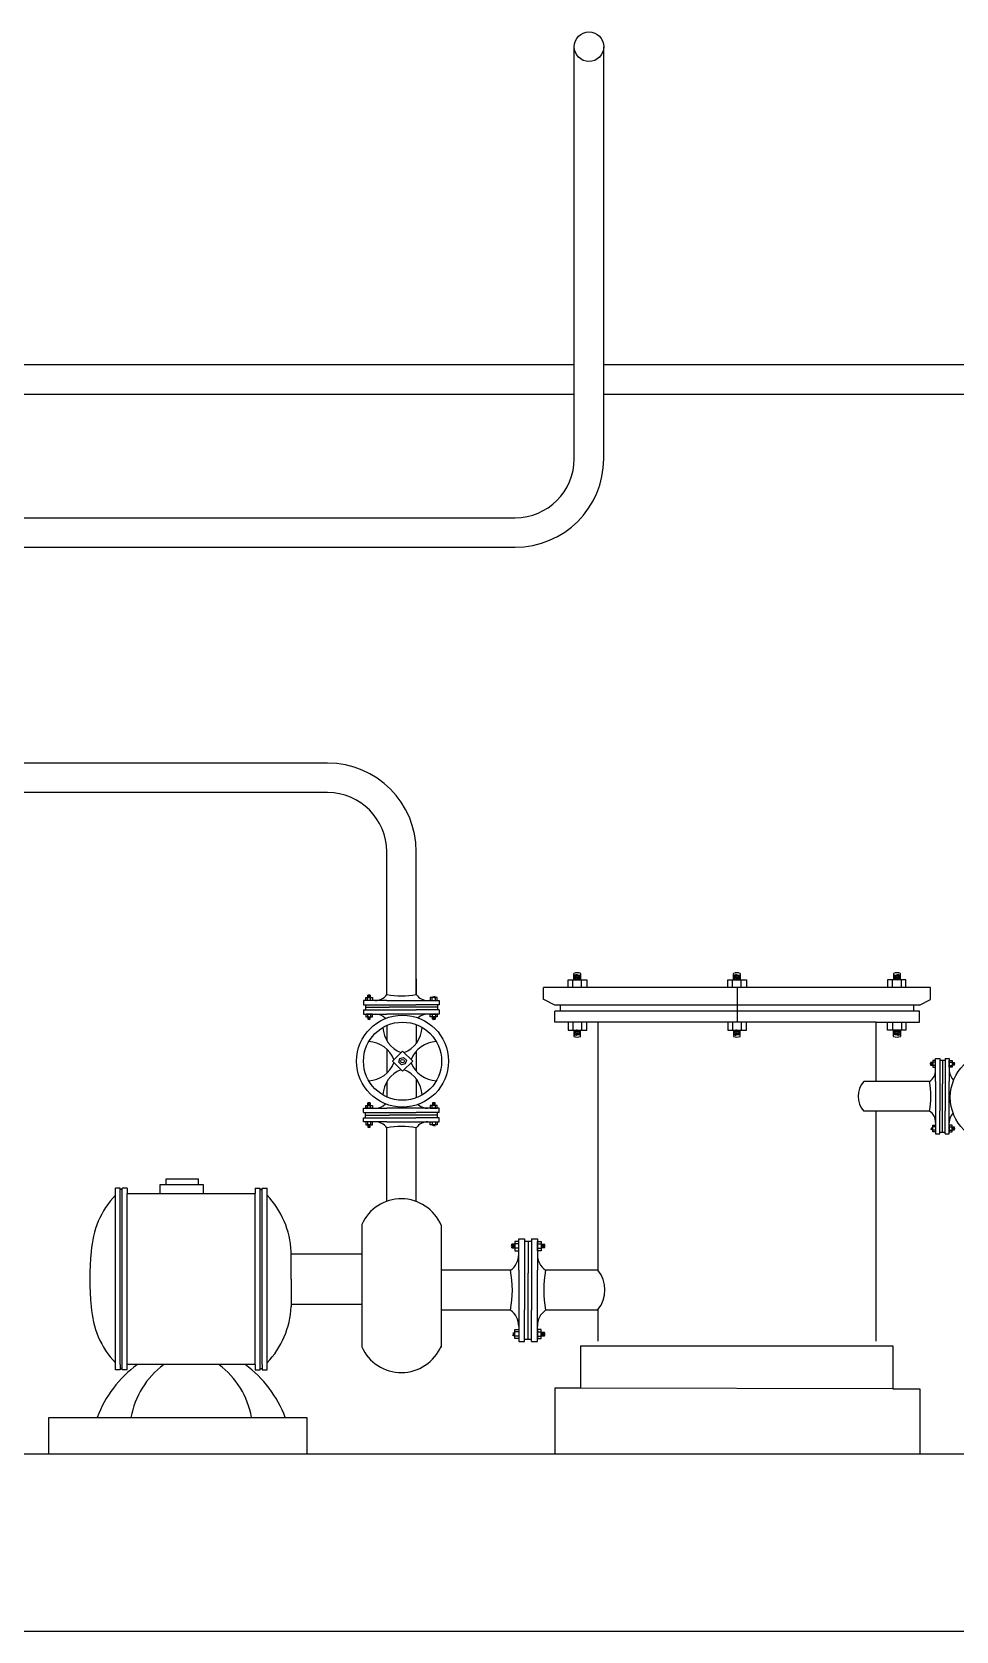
# Model space of a CAD drawing. Extents: x -30 to 1202, y 231 to 898.
# Drawn here: x 1167.406 to 1168.969, y 633.077 to 635.785 of the extents above; entities that cross this region are included whole.
import ezdxf

# ---------------------------------------------------------------- set-up
doc = ezdxf.new("R2010")
doc.units = 0
doc.header["$LTSCALE"] = 0.04
for name, color, linetype in [('0.1', 1, 'CONTINUOUS'), ('0.2', 2, 'CONTINUOUS'), ('0.3', 3, 'CONTINUOUS'), ('0.5', 5, 'CONTINUOUS')]:
    doc.layers.add(name, color=color, linetype=linetype)

msp = doc.modelspace()

# ---------------------------------------------------------------- linework, layer by layer
at = {"layer": '0.1'}
for p, q in [((1167.9703, 634.1452), (1167.9703, 634.15)), ((1167.9703, 634.15), (1167.9818, 634.15)), ((1167.9818, 634.1452), (1167.9703, 634.1452)), ((1167.9732, 634.1452), (1167.9732, 634.15)), ((1167.9737, 634.15), (1167.9737, 634.1539)), ((1167.978, 634.1539), (1167.978, 634.15)), ((1167.9786, 634.1452), (1167.9786, 634.15)), ((1167.9818, 634.15), (1167.9818, 634.1452)), ((1168.091, 634.15), (1168.0796, 634.15)), ((1168.0796, 634.15), (1168.0796, 634.1452)), ((1168.0796, 634.1452), (1168.091, 634.1452)), ((1168.0827, 634.1452), (1168.0827, 634.15)), ((1168.0882, 634.1452), (1168.0882, 634.15)), ((1168.091, 634.1452), (1168.091, 634.15)), ((1167.9703, 634.122), (1167.9703, 634.1172)), ((1167.9818, 634.122), (1167.9703, 634.122)), ((1167.9703, 634.1172), (1167.9818, 634.1172)), ((1167.9732, 634.122), (1167.9732, 634.1172)), ((1167.9737, 634.1172), (1167.9737, 634.1132)), ((1167.978, 634.1132), (1167.978, 634.1172)), ((1167.9786, 634.122), (1167.9786, 634.1172)), ((1167.9818, 634.1172), (1167.9818, 634.122)), ((1168.0796, 634.1172), (1168.0796, 634.122)), ((1168.0796, 634.122), (1168.091, 634.122)), ((1168.091, 634.1172), (1168.0796, 634.1172)), ((1168.0827, 634.122), (1168.0827, 634.1172)), ((1168.0834, 634.1132), (1168.0834, 634.1172)), ((1168.0876, 634.1172), (1168.0876, 634.1132)), ((1168.0882, 634.122), (1168.0882, 634.1172)), ((1168.091, 634.122), (1168.091, 634.1172)), ((1168.9297, 634.0399), (1168.9257, 634.0399)), ((1168.9257, 634.0357), (1168.9297, 634.0357)), ((1168.9345, 634.0433), (1168.9297, 634.0433)), ((1168.9297, 634.0433), (1168.9297, 634.0319)), ((1168.9345, 634.0405), (1168.9297, 634.0405)), ((1168.9345, 634.035), (1168.9297, 634.035)), ((1168.9297, 634.0319), (1168.9345, 634.0319)), ((1168.9345, 634.0319), (1168.9345, 634.0433)), ((1168.9577, 634.0433), (1168.9625, 634.0433)), ((1168.9577, 634.0319), (1168.9577, 634.0433)), ((1168.9577, 634.0405), (1168.9625, 634.0405)), ((1168.9577, 634.035), (1168.9625, 634.035)), ((1168.9625, 634.0319), (1168.9577, 634.0319)), ((1168.9625, 634.0433), (1168.9625, 634.0319)), ((1168.9625, 634.0399), (1168.9665, 634.0399)), ((1168.9665, 634.0357), (1168.9625, 634.0357)), ((1167.9703, 633.9627), (1167.9703, 633.9675)), ((1167.9703, 633.9675), (1167.9818, 633.9675)), ((1167.9818, 633.9627), (1167.9703, 633.9627)), ((1167.9732, 633.9627), (1167.9732, 633.9675)), ((1167.9737, 633.9675), (1167.9737, 633.9715)), ((1167.978, 633.9715), (1167.978, 633.9675)), ((1167.9786, 633.9627), (1167.9786, 633.9675)), ((1167.9818, 633.9675), (1167.9818, 633.9627)), ((1168.091, 633.9675), (1168.0796, 633.9675)), ((1168.0796, 633.9675), (1168.0796, 633.9627)), ((1168.0796, 633.9627), (1168.091, 633.9627)), ((1168.0827, 633.9627), (1168.0827, 633.9675)), ((1168.0834, 633.9715), (1168.0834, 633.9675)), ((1168.0876, 633.9675), (1168.0876, 633.9715)), ((1168.0882, 633.9627), (1168.0882, 633.9675)), ((1168.091, 633.9627), (1168.091, 633.9675)), ((1167.9703, 633.9395), (1167.9703, 633.9347)), ((1167.9818, 633.9395), (1167.9703, 633.9395)), ((1167.9703, 633.9347), (1167.9818, 633.9347)), ((1167.9732, 633.9395), (1167.9732, 633.9347)), ((1167.9737, 633.9347), (1167.9737, 633.9307)), ((1167.978, 633.9307), (1167.978, 633.9347)), ((1167.9786, 633.9395), (1167.9786, 633.9347)), ((1167.9818, 633.9347), (1167.9818, 633.9395)), ((1168.0796, 633.9347), (1168.0796, 633.9395)), ((1168.0796, 633.9395), (1168.091, 633.9395)), ((1168.091, 633.9347), (1168.0796, 633.9347)), ((1168.0827, 633.9395), (1168.0827, 633.9347)), ((1168.0882, 633.9395), (1168.0882, 633.9347)), ((1168.091, 633.9395), (1168.091, 633.9347)), ((1168.9297, 633.9226), (1168.9297, 633.9341)), ((1168.9297, 633.9341), (1168.9345, 633.9341)), ((1168.9345, 633.9309), (1168.9297, 633.9309)), ((1168.9345, 633.9255), (1168.9297, 633.9255)), ((1168.9345, 633.9226), (1168.9297, 633.9226)), ((1168.9345, 633.9341), (1168.9345, 633.9226)), ((1168.9625, 633.9341), (1168.9577, 633.9341)), ((1168.9577, 633.9341), (1168.9577, 633.9226)), ((1168.9577, 633.9309), (1168.9625, 633.9309)), ((1168.9577, 633.9255), (1168.9625, 633.9255)), ((1168.9577, 633.9226), (1168.9625, 633.9226)), ((1168.9625, 633.9226), (1168.9625, 633.9341)), ((1168.9665, 633.9303), (1168.9625, 633.9303)), ((1168.9625, 633.9261), (1168.9665, 633.9261)), ((1168.2227, 633.7322), (1168.2173, 633.7322)), ((1168.2292, 633.7368), (1168.2227, 633.7368)), ((1168.2227, 633.7368), (1168.2227, 633.7212)), ((1168.2292, 633.733), (1168.2227, 633.733)), ((1168.2292, 633.7212), (1168.2292, 633.7368)), ((1168.2607, 633.7368), (1168.2673, 633.7368)), ((1168.2607, 633.7212), (1168.2607, 633.7368)), ((1168.2607, 633.733), (1168.2673, 633.733)), ((1168.2673, 633.7368), (1168.2673, 633.7212)), ((1168.2673, 633.7322), (1168.2727, 633.7322)), ((1168.2173, 633.7263), (1168.2227, 633.7263)), ((1168.2292, 633.7255), (1168.2227, 633.7255)), ((1168.2227, 633.7212), (1168.2292, 633.7212)), ((1168.2607, 633.7255), (1168.2673, 633.7255)), ((1168.2673, 633.7212), (1168.2607, 633.7212)), ((1168.2727, 633.7263), (1168.2673, 633.7263)), ((1168.2227, 633.5725), (1168.2227, 633.5881)), ((1168.2227, 633.5881), (1168.2292, 633.5881)), ((1168.2292, 633.5838), (1168.2227, 633.5838)), ((1168.2292, 633.5764), (1168.2227, 633.5764)), ((1168.2292, 633.5725), (1168.2227, 633.5725)), ((1168.2292, 633.5881), (1168.2292, 633.5725)), ((1168.2673, 633.5881), (1168.2607, 633.5881)), ((1168.2607, 633.5881), (1168.2607, 633.5725)), ((1168.2607, 633.5838), (1168.2673, 633.5838)), ((1168.2607, 633.5764), (1168.2673, 633.5764)), ((1168.2607, 633.5725), (1168.2673, 633.5725)), ((1168.2673, 633.5725), (1168.2673, 633.5881)), ((1168.2727, 633.583), (1168.2673, 633.583)), ((1168.2673, 633.5772), (1168.2727, 633.5772))]:
    msp.add_line(p, q, dxfattribs=at)
for centre, radius, start, end in [((1167.9759, 634.1493), 0.00507, 65.0757, 114.9243), ((1167.9791, 634.1645), 0.0124, 244.1183, 264.7896), ((1167.9791, 634.1638), 0.0124, 244.1183, 264.7896), ((1167.9791, 634.1631), 0.0124, 244.1183, 264.7896), ((1167.9791, 634.1624), 0.0124, 244.1183, 264.7896), ((1167.9791, 634.1619), 0.0124, 244.1183, 254.2835), ((1167.9791, 634.1651), 0.0124, 249.0423, 264.7896), ((1168.0822, 634.1638), 0.0124, 275.2104, 295.8817), ((1168.0822, 634.1631), 0.0124, 275.2104, 295.8817), ((1168.0822, 634.1624), 0.0124, 275.2104, 295.8817), ((1168.0822, 634.1619), 0.0124, 285.7165, 295.8817), ((1167.9791, 634.1053), 0.0124, 105.7165, 115.8817), ((1167.9791, 634.1047), 0.0124, 95.2104, 115.8817), ((1167.9791, 634.1041), 0.0124, 95.2104, 115.8817), ((1167.9791, 634.1034), 0.0124, 95.2104, 115.8817), ((1167.9791, 634.1027), 0.0124, 95.2104, 115.8817), ((1167.9759, 634.1178), 0.00507, 245.0757, 294.9243), ((1167.9791, 634.1021), 0.0124, 95.2104, 110.9577), ((1168.0822, 634.1047), 0.0124, 64.1183, 84.7896), ((1168.0822, 634.1041), 0.0124, 64.1183, 84.7896), ((1168.0822, 634.1034), 0.0124, 64.1183, 84.7896), ((1168.0822, 634.1027), 0.0124, 64.1183, 84.7896), ((1168.0822, 634.1021), 0.0124, 69.0423, 84.7896), ((1168.0855, 634.1178), 0.00507, 245.0757, 294.9243), ((1168.0822, 634.1053), 0.0124, 64.1183, 74.2835), ((1168.9303, 634.0378), 0.00507, 155.0757, 204.9243), ((1168.9146, 634.0345), 0.0124, 5.2104, 20.9577), ((1168.9152, 634.0345), 0.0124, 5.2104, 25.8817), ((1168.9159, 634.0345), 0.0124, 5.2104, 25.8817), ((1168.9166, 634.0345), 0.0124, 5.2104, 25.8817), ((1168.9173, 634.0345), 0.0124, 5.2104, 25.8817), ((1168.9178, 634.0345), 0.0124, 15.7165, 25.8817), ((1168.9744, 634.0345), 0.0124, 154.1183, 164.2835), ((1168.9749, 634.0345), 0.0124, 154.1183, 174.7896), ((1168.9756, 634.0345), 0.0124, 154.1183, 174.7896), ((1168.9763, 634.0345), 0.0124, 154.1183, 174.7896), ((1168.977, 634.0345), 0.0124, 154.1183, 174.7896), ((1168.9776, 634.0345), 0.0124, 159.0423, 174.7896), ((1168.9619, 634.0378), 0.00507, 335.0757, 24.9243), ((1167.9759, 633.9669), 0.00507, 65.0757, 114.9243), ((1168.0855, 633.9669), 0.00507, 65.0757, 114.9243), ((1167.9791, 633.982), 0.0124, 244.1183, 264.7896), ((1167.9791, 633.9813), 0.0124, 244.1183, 264.7896), ((1167.9791, 633.9806), 0.0124, 244.1183, 264.7896), ((1167.9791, 633.9799), 0.0124, 244.1183, 264.7896), ((1167.9791, 633.9794), 0.0124, 244.1183, 254.2835), ((1167.9791, 633.9826), 0.0124, 249.0423, 264.7896), ((1168.0822, 633.9826), 0.0124, 275.2104, 290.9577), ((1168.0822, 633.982), 0.0124, 275.2104, 295.8817), ((1168.0822, 633.9813), 0.0124, 275.2104, 295.8817), ((1168.0822, 633.9806), 0.0124, 275.2104, 295.8817), ((1168.0822, 633.9799), 0.0124, 275.2104, 295.8817), ((1168.0822, 633.9794), 0.0124, 285.7165, 295.8817), ((1167.9791, 633.9228), 0.0124, 105.7165, 115.8817), ((1167.9791, 633.9223), 0.0124, 95.2104, 115.8817), ((1167.9791, 633.9216), 0.0124, 95.2104, 115.8817), ((1167.9791, 633.9209), 0.0124, 95.2104, 115.8817), ((1167.9791, 633.9202), 0.0124, 95.2104, 115.8817), ((1167.9759, 633.9353), 0.00507, 245.0757, 294.9243), ((1167.9791, 633.9196), 0.0124, 95.2104, 110.9577), ((1168.0822, 633.9223), 0.0124, 64.1183, 84.7896), ((1168.0822, 633.9216), 0.0124, 64.1183, 84.7896), ((1168.0822, 633.9209), 0.0124, 64.1183, 84.7896), ((1168.0822, 633.9228), 0.0124, 64.1183, 74.2835), ((1168.9159, 633.9314), 0.0124, 334.1183, 354.7896), ((1168.9166, 633.9314), 0.0124, 334.1183, 354.7896), ((1168.9173, 633.9314), 0.0124, 334.1183, 354.7896), ((1168.9178, 633.9314), 0.0124, 334.1183, 344.2835), ((1168.9744, 633.9314), 0.0124, 195.7165, 205.8817), ((1168.9749, 633.9314), 0.0124, 185.2104, 205.8817), ((1168.9756, 633.9314), 0.0124, 185.2104, 205.8817), ((1168.9763, 633.9314), 0.0124, 185.2104, 205.8817), ((1168.977, 633.9314), 0.0124, 185.2104, 205.8817), ((1168.9776, 633.9314), 0.0124, 185.2104, 200.9577), ((1168.9619, 633.9282), 0.00507, 335.0757, 24.9243), ((1168.2235, 633.7293), 0.0069, 155.0757, 204.9243), ((1168.2021, 633.7248), 0.0168, 5.2104, 20.9577), ((1168.203, 633.7248), 0.0168, 5.2104, 25.8817), ((1168.2039, 633.7248), 0.0168, 5.2104, 25.8817), ((1168.2048, 633.7248), 0.0168, 5.2104, 25.8817), ((1168.2057, 633.7248), 0.0168, 5.2104, 25.8817), ((1168.2065, 633.7248), 0.0168, 15.7165, 25.8817), ((1168.2834, 633.7248), 0.0168, 154.1183, 164.2835), ((1168.2842, 633.7248), 0.0168, 154.1183, 174.7896), ((1168.2851, 633.7248), 0.0168, 154.1183, 174.7896), ((1168.2861, 633.7248), 0.0168, 154.1183, 174.7896), ((1168.287, 633.7248), 0.0168, 154.1183, 174.7896), ((1168.2878, 633.7248), 0.0168, 159.0423, 174.7896), ((1168.2664, 633.7293), 0.0069, 335.0757, 24.9243), ((1168.2039, 633.5845), 0.0168, 334.1183, 354.7896), ((1168.2048, 633.5845), 0.0168, 334.1183, 354.7896), ((1168.2057, 633.5845), 0.0168, 334.1183, 354.7896), ((1168.2065, 633.5845), 0.0168, 334.1183, 344.2835), ((1168.2834, 633.5845), 0.0168, 195.7165, 205.8817), ((1168.2842, 633.5845), 0.0168, 185.2104, 205.8817), ((1168.2851, 633.5845), 0.0168, 185.2104, 205.8817), ((1168.2861, 633.5845), 0.0168, 185.2104, 205.8817), ((1168.287, 633.5845), 0.0168, 185.2104, 205.8817), ((1168.2878, 633.5845), 0.0168, 185.2104, 200.9577), ((1168.2664, 633.5801), 0.0069, 335.0757, 24.9243)]:
    msp.add_arc(centre, radius, start, end, dxfattribs=at)
at = {"layer": '0.2'}
for p, q in [((1167.2412, 635.2221), (1168.3231, 635.2221)), ((1168.3731, 635.2221), (1169.5826, 635.2221)), ((1167.2412, 635.1721), (1168.3231, 635.1721)), ((1168.3731, 635.1721), (1169.6326, 635.1721)), ((1168.3224, 634.1801), (1168.3224, 634.191)), ((1168.334, 634.191), (1168.334, 634.1801)), ((1168.5925, 634.1801), (1168.5925, 634.191)), ((1168.6041, 634.191), (1168.6041, 634.1801)), ((1168.8635, 634.191), (1168.8635, 634.1801)), ((1168.8752, 634.1801), (1168.8752, 634.191)), ((1168.0559, 634.1816), (1168.0559, 634.1553)), ((1168.9262, 634.167), (1168.2714, 634.167)), ((1168.2714, 634.147), (1168.2714, 634.167)), ((1168.3131, 634.167), (1168.3131, 634.1801)), ((1168.3131, 634.1801), (1168.3443, 634.1801)), ((1168.3443, 634.167), (1168.3131, 634.167)), ((1168.3208, 634.167), (1168.3208, 634.1801)), ((1168.3357, 634.167), (1168.3357, 634.1801)), ((1168.3443, 634.1801), (1168.3443, 634.167)), ((1168.5832, 634.167), (1168.5832, 634.1801)), ((1168.5832, 634.1801), (1168.6144, 634.1801)), ((1168.6144, 634.167), (1168.5832, 634.167)), ((1168.5909, 634.167), (1168.5909, 634.1801)), ((1168.5988, 634.167), (1168.5988, 634.1082)), ((1168.6058, 634.167), (1168.6058, 634.1801)), ((1168.6144, 634.1801), (1168.6144, 634.167)), ((1168.8844, 634.1801), (1168.8532, 634.1801)), ((1168.8532, 634.1801), (1168.8532, 634.167)), ((1168.8618, 634.167), (1168.8618, 634.1801)), ((1168.8767, 634.167), (1168.8767, 634.1801)), ((1168.8844, 634.167), (1168.8844, 634.1801)), ((1168.9262, 634.1469), (1168.9262, 634.167)), ((1168.0058, 634.1452), (1167.9667, 634.1452)), ((1167.9667, 634.1452), (1167.9667, 634.138)), ((1167.9667, 634.138), (1168.0552, 634.138)), ((1167.9698, 634.138), (1167.9698, 634.1291)), ((1168.0058, 634.1452), (1168.0947, 634.1452)), ((1168.0947, 634.138), (1168.0552, 634.138)), ((1168.0916, 634.138), (1168.0916, 634.1291)), ((1168.0947, 634.1452), (1168.0947, 634.138)), ((1168.2903, 634.1373), (1168.2715, 634.1469)), ((1168.9074, 634.1373), (1168.2903, 634.1373)), ((1168.2999, 634.1268), (1168.2999, 634.1373)), ((1168.8977, 634.1268), (1168.8977, 634.1373)), ((1168.9074, 634.1373), (1168.9262, 634.1469)), ((1167.9667, 634.1291), (1168.0555, 634.1291)), ((1167.9667, 634.1291), (1167.9667, 634.122)), ((1167.9667, 634.122), (1168.0059, 634.122)), ((1167.9698, 634.1336), (1168.0098, 634.1336)), ((1168.0947, 634.122), (1168.0059, 634.122)), ((1168.0916, 634.1336), (1168.0098, 634.1336)), ((1168.0947, 634.1291), (1168.0555, 634.1291)), ((1168.0947, 634.1291), (1168.0947, 634.122)), ((1168.9074, 634.1268), (1168.2902, 634.1268)), ((1168.2902, 634.1082), (1168.2902, 634.1268)), ((1168.8342, 634.1082), (1168.2902, 634.1082)), ((1168.3131, 634.1082), (1168.3131, 634.0951)), ((1168.3208, 634.1082), (1168.3208, 634.0951)), ((1168.3357, 634.1082), (1168.3357, 634.0951)), ((1168.3443, 634.0951), (1168.3443, 634.1082)), ((1168.5832, 634.1082), (1168.5832, 634.0951)), ((1168.5909, 634.1082), (1168.5909, 634.0951)), ((1168.6058, 634.1082), (1168.6058, 634.0951)), ((1168.6144, 634.0951), (1168.6144, 634.1082)), ((1168.8342, 634.1082), (1168.9074, 634.1082)), ((1168.8532, 634.0951), (1168.8532, 634.1082)), ((1168.8618, 634.1082), (1168.8618, 634.0951)), ((1168.8767, 634.1082), (1168.8767, 634.0951)), ((1168.8844, 634.1082), (1168.8844, 634.0951)), ((1168.9074, 634.1082), (1168.9074, 634.1268)), ((1168.0059, 634.1028), (1168.0059, 634.0775)), ((1168.0059, 634.1028), (1168.0059, 634.0775)), ((1168.0559, 634.1042), (1168.0559, 634.0723)), ((1168.0559, 634.1042), (1168.0559, 634.0723)), ((1168.3131, 634.0951), (1168.3443, 634.0951)), ((1168.3224, 634.0951), (1168.3224, 634.0842)), ((1168.334, 634.0842), (1168.334, 634.0951)), ((1168.5832, 634.0951), (1168.6144, 634.0951)), ((1168.5925, 634.0951), (1168.5925, 634.0842)), ((1168.6041, 634.0842), (1168.6041, 634.0951)), ((1168.8844, 634.0951), (1168.8532, 634.0951)), ((1168.8635, 634.0842), (1168.8635, 634.0951)), ((1168.8752, 634.0951), (1168.8752, 634.0842)), ((1168.0059, 634.0628), (1168.0059, 634.0218)), ((1168.0059, 634.0628), (1168.0059, 634.0218)), ((1168.0326, 634.0595), (1168.0154, 634.0423)), ((1168.0498, 634.0423), (1168.0326, 634.0595)), ((1168.0559, 634.0593), (1168.0559, 634.0254)), ((1168.0559, 634.0593), (1168.0559, 634.0254)), ((1168.0559, 634.0544), (1168.0559, 634.0303)), ((1168.0154, 634.0423), (1168.0326, 634.0252)), ((1168.0326, 634.0252), (1168.0498, 634.0423)), ((1168.9345, 634.0079), (1168.9345, 634.047)), ((1168.9345, 634.047), (1168.9416, 634.047)), ((1168.9416, 634.047), (1168.9416, 633.9585)), ((1168.9416, 634.0439), (1168.9505, 634.0439)), ((1168.9461, 634.0439), (1168.9461, 634.0039)), ((1168.9505, 634.047), (1168.9505, 633.9582)), ((1168.9505, 634.047), (1168.9577, 634.047)), ((1168.9577, 634.047), (1168.9577, 634.0078)), ((1168.0059, 634.0072), (1168.0059, 633.9819)), ((1168.0059, 634.0072), (1168.0059, 633.9819)), ((1168.0559, 634.0123), (1168.0559, 633.9805)), ((1168.0559, 634.0123), (1168.0559, 633.9805)), ((1168.9345, 634.0079), (1168.9345, 633.919)), ((1168.9461, 633.9221), (1168.9461, 634.0039)), ((1168.9577, 633.919), (1168.9577, 634.0078)), ((1167.9667, 633.9555), (1167.9667, 633.9627)), ((1167.9667, 633.9627), (1168.0059, 633.9627)), ((1167.9667, 633.9555), (1168.0555, 633.9555)), ((1167.9667, 633.9395), (1167.9667, 633.9466)), ((1167.9667, 633.9466), (1168.0552, 633.9466)), ((1167.9698, 633.9466), (1167.9698, 633.9555)), ((1167.9698, 633.9511), (1168.0098, 633.9511)), ((1168.0947, 633.9627), (1168.0059, 633.9627)), ((1168.0916, 633.9511), (1168.0098, 633.9511)), ((1168.0947, 633.9466), (1168.0552, 633.9466)), ((1168.0947, 633.9555), (1168.0555, 633.9555)), ((1168.0916, 633.9466), (1168.0916, 633.9555)), ((1168.0947, 633.9555), (1168.0947, 633.9627)), ((1168.0947, 633.9395), (1168.0947, 633.9466)), ((1168.9416, 633.919), (1168.9416, 633.9585)), ((1168.9505, 633.919), (1168.9505, 633.9582)), ((1168.0058, 633.9395), (1167.9667, 633.9395)), ((1168.0058, 633.9395), (1168.0947, 633.9395)), ((1168.9345, 633.919), (1168.9416, 633.919)), ((1168.9416, 633.9221), (1168.9505, 633.9221)), ((1168.9505, 633.919), (1168.9577, 633.919)), ((1167.6872, 633.8425), (1167.6323, 633.8425)), ((1167.6323, 633.8425), (1167.6323, 633.8328)), ((1167.6872, 633.8328), (1167.6872, 633.8425)), ((1167.5467, 633.5195), (1167.5467, 633.8272)), ((1167.555, 633.8272), (1167.5467, 633.8272)), ((1167.555, 633.5284), (1167.555, 633.8272)), ((1167.5584, 633.8252), (1167.555, 633.8252)), ((1167.5584, 633.5195), (1167.5584, 633.8272)), ((1167.5667, 633.8272), (1167.5584, 633.8272)), ((1167.5667, 633.8272), (1167.5667, 633.8184)), ((1167.5667, 633.5284), (1167.5667, 633.8184)), ((1167.5667, 633.8184), (1167.7835, 633.8184)), ((1167.5667, 633.5284), (1167.5667, 633.8184)), ((1167.6957, 633.8328), (1167.6217, 633.8328)), ((1167.6217, 633.8328), (1167.6217, 633.8184)), ((1167.6957, 633.8184), (1167.6957, 633.8328)), ((1167.7835, 633.8272), (1167.7918, 633.8272)), ((1167.7835, 633.8272), (1167.7835, 633.8184)), ((1167.7835, 633.5284), (1167.7835, 633.8184)), ((1167.7918, 633.5195), (1167.7918, 633.8272)), ((1167.7918, 633.8252), (1167.7952, 633.8252)), ((1167.7952, 633.5284), (1167.7952, 633.8272)), ((1167.7952, 633.8272), (1167.8035, 633.8272)), ((1167.8035, 633.5195), (1167.8035, 633.8272)), ((1168.2292, 633.6886), (1168.2292, 633.7417)), ((1168.2292, 633.7417), (1168.2389, 633.7417)), ((1168.2389, 633.7417), (1168.2389, 633.6213)), ((1168.2389, 633.7375), (1168.251, 633.7375)), ((1168.245, 633.7375), (1168.245, 633.6831)), ((1168.251, 633.7417), (1168.251, 633.6209)), ((1168.251, 633.7417), (1168.2607, 633.7417)), ((1168.2607, 633.7417), (1168.2607, 633.6885)), ((1167.8443, 633.6734), (1167.8443, 633.72)), ((1168.2292, 633.6886), (1168.2292, 633.5676)), ((1168.245, 633.5718), (1168.245, 633.6831)), ((1168.2607, 633.5676), (1168.2607, 633.6885)), ((1167.8443, 633.6734), (1167.8443, 633.6268)), ((1168.2389, 633.5676), (1168.2389, 633.6213)), ((1168.251, 633.5676), (1168.251, 633.6209)), ((1168.2292, 633.5676), (1168.2389, 633.5676)), ((1168.2389, 633.5718), (1168.251, 633.5718)), ((1168.251, 633.5676), (1168.2607, 633.5676)), ((1167.555, 633.5195), (1167.5467, 633.5195)), ((1167.555, 633.5284), (1167.555, 633.5195)), ((1167.5584, 633.5216), (1167.555, 633.5216)), ((1167.5667, 633.5195), (1167.5584, 633.5195)), ((1167.7835, 633.5284), (1167.5667, 633.5284)), ((1167.5667, 633.5195), (1167.5667, 633.5284)), ((1167.7835, 633.5284), (1167.7835, 633.5284)), ((1167.7835, 633.5284), (1167.7835, 633.5195)), ((1167.7835, 633.5195), (1167.7918, 633.5195)), ((1167.7918, 633.5216), (1167.7952, 633.5216)), ((1167.7952, 633.5284), (1167.7952, 633.5195)), ((1167.7952, 633.5195), (1167.8035, 633.5195)), ((1168.3339, 633.4888), (1168.2902, 633.4888)), ((1167.4342, 633.3773), (1167.4342, 633.4387)), ((1167.4342, 633.4387), (1167.8708, 633.4387)), ((1167.8708, 633.4387), (1167.8708, 633.3773)), ((1167.3453, 633.3773), (1168.3544, 633.3773)), ((1168.3544, 633.3773), (1170.8624, 633.3773)), ((1167.3453, 633.0773), (1168.3544, 633.0773)), ((1168.3544, 633.0773), (1170.8624, 633.0773))]:
    msp.add_line(p, q, dxfattribs=at)
msp.add_lwpolyline([(1168.0373, 634.0376), (1168.0309, 634.0359), (1168.0261, 634.0406), (1168.0279, 634.0471), (1168.0343, 634.0488), (1168.0391, 634.0441)], close=True, dxfattribs=at)
for centre, radius in [((1168.0326, 634.0423), 0.0778), ((1168.0326, 634.0423), 0.0661), ((1169.0373, 633.9811), 0.0778), ((1168.0326, 634.0423), 0.00298)]:
    msp.add_circle(centre, radius, dxfattribs=at)
for centre, radius, start, end in [((1168.3282, 634.1784), 0.0138, 65.0757, 114.9243), ((1168.3371, 634.2196), 0.0336, 244.1183, 264.7896), ((1168.3371, 634.2212), 0.0336, 249.0423, 264.7896), ((1168.5983, 634.1784), 0.0138, 65.0757, 114.9243), ((1168.6072, 634.2196), 0.0336, 244.1183, 264.7896), ((1168.6072, 634.2212), 0.0336, 249.0423, 264.7896), ((1168.8693, 634.1784), 0.0138, 65.0757, 114.9243), ((1168.8605, 634.2212), 0.0336, 275.2104, 290.9577), ((1168.8605, 634.2196), 0.0336, 275.2104, 295.8817), ((1168.3371, 634.2178), 0.0336, 244.1183, 264.7896), ((1168.3371, 634.2158), 0.0336, 244.1183, 264.7896), ((1168.3371, 634.214), 0.0336, 244.1183, 264.7896), ((1168.3371, 634.2125), 0.0336, 244.1183, 254.2835), ((1168.6072, 634.2178), 0.0336, 244.1183, 264.7896), ((1168.6072, 634.2158), 0.0336, 244.1183, 264.7896), ((1168.6072, 634.214), 0.0336, 244.1183, 264.7896), ((1168.6072, 634.2125), 0.0336, 244.1183, 254.2835), ((1168.8605, 634.2178), 0.0336, 275.2104, 295.8817), ((1168.8605, 634.2158), 0.0336, 275.2104, 295.8817), ((1168.8605, 634.214), 0.0336, 275.2104, 295.8817), ((1168.8605, 634.2125), 0.0336, 285.7165, 295.8817), ((1167.9865, 634.1687), 0.0236, 269.5729, 325.4357), ((1168.0309, 634.2916), 0.1385, 259.6038, 280.3962), ((1168.0753, 634.1687), 0.0236, 214.5643, 270.4271), ((1167.9865, 634.0984), 0.0236, 43.0325, 90.4271), ((1168.0753, 634.0984), 0.0236, 89.5729, 133.6928), ((1168.0474, 634.1016), 0.048, 182.4997, 248.7193), ((1168.0178, 634.1016), 0.048, 291.2807, 357.5003), ((1168.3371, 634.0627), 0.0336, 105.7165, 115.8817), ((1168.3371, 634.0612), 0.0336, 95.2104, 115.8817), ((1168.3371, 634.0594), 0.0336, 95.2104, 115.8817), ((1168.3371, 634.0574), 0.0336, 95.2104, 115.8817), ((1168.3371, 634.0557), 0.0336, 95.2104, 115.8817), ((1168.3282, 634.0968), 0.0138, 245.0757, 294.9243), ((1168.3371, 634.054), 0.0336, 95.2104, 110.9577), ((1168.6072, 634.0627), 0.0336, 105.7165, 115.8817), ((1168.6072, 634.0612), 0.0336, 95.2104, 115.8817), ((1168.6072, 634.0594), 0.0336, 95.2104, 115.8817), ((1168.6072, 634.0574), 0.0336, 95.2104, 115.8817), ((1168.6072, 634.0557), 0.0336, 95.2104, 115.8817), ((1168.5983, 634.0968), 0.0138, 245.0757, 294.9243), ((1168.6072, 634.054), 0.0336, 95.2104, 110.9577), ((1168.8605, 634.0612), 0.0336, 64.1183, 84.7896), ((1168.8605, 634.0594), 0.0336, 64.1183, 84.7896), ((1168.8605, 634.0574), 0.0336, 64.1183, 84.7896), ((1168.8605, 634.0557), 0.0336, 64.1183, 84.7896), ((1168.8605, 634.054), 0.0336, 69.0423, 84.7896), ((1168.8693, 634.0968), 0.0138, 245.0757, 294.9243), ((1168.8605, 634.0627), 0.0336, 64.1183, 74.2835), ((1167.9733, 634.0276), 0.048, 21.2807, 87.5003), ((1168.0919, 634.0276), 0.048, 92.4997, 158.7193), ((1167.9733, 634.0571), 0.048, 272.4997, 338.7193), ((1168.0474, 633.9831), 0.048, 111.2807, 177.5003), ((1168.0178, 633.9831), 0.048, 2.4997, 68.7193), ((1168.0919, 634.0571), 0.048, 201.2807, 267.5003), ((1168.911, 634.0272), 0.0236, 304.5643, 0.4271), ((1168.9812, 634.0272), 0.0236, 179.5729, 226.9675), ((1168.7881, 633.9828), 0.1385, 349.6038, 10.3962), ((1167.9865, 633.9862), 0.0236, 269.5729, 316.9675), ((1168.0753, 633.9862), 0.0236, 226.3072, 270.4271), ((1168.911, 633.9384), 0.0236, 359.5729, 55.4357), ((1168.9812, 633.9384), 0.0236, 136.3072, 180.4271), ((1167.9865, 633.916), 0.0236, 34.5643, 90.4271), ((1168.0309, 633.7931), 0.1385, 79.6038, 100.3962), ((1168.0753, 633.916), 0.0236, 89.5729, 145.4357), ((1167.6549, 633.7126), 0.1491, 136.5059, 177.1566), ((1167.6954, 633.7126), 0.1491, 2.8434, 43.4941), ((1167.9532, 633.6734), 0.4497, 174.0501, 185.9499), ((1168.1972, 633.7148), 0.0321, 304.5643, 0.4271), ((1168.2928, 633.7148), 0.0321, 179.5729, 235.4357), ((1168.0299, 633.6544), 0.1885, 349.6038, 10.3962), ((1168.46, 633.6544), 0.1885, 169.6038, 190.3962), ((1167.6549, 633.6341), 0.1491, 182.8434, 223.4941), ((1167.6954, 633.6341), 0.1491, 316.5059, 357.1566), ((1168.1972, 633.594), 0.0321, 359.5729, 55.4357), ((1168.2928, 633.594), 0.0321, 124.5643, 180.4271), ((1167.6984, 633.371), 0.1946, 126.0304, 159.6266), ((1167.7137, 633.4141), 0.1427, 126.8082, 170.0556), ((1167.6366, 633.4141), 0.1427, 9.9444, 53.1918), ((1167.6518, 633.371), 0.1946, 20.3734, 53.9696)]:
    msp.add_arc(centre, radius, start, end, dxfattribs=at)
at = {"layer": '0.3'}
for p, q in [((1168.3231, 635.0626), (1168.3231, 635.7603)), ((1168.3731, 635.0626), (1168.3731, 635.7603)), ((1166.9846, 634.9626), (1168.2231, 634.9626)), ((1166.9846, 634.9126), (1168.2231, 634.9126)), ((1167.9059, 634.5471), (1166.9781, 634.5471)), ((1167.9059, 634.4971), (1166.9781, 634.4971)), ((1168.0059, 634.1553), (1168.0059, 634.3971)), ((1168.0559, 634.1553), (1168.0559, 634.3971)), ((1168.3633, 634.1082), (1168.3633, 633.6884)), ((1168.8342, 634.0078), (1168.8342, 634.1082)), ((1168.9243, 634.0078), (1168.813, 634.0078)), ((1168.9243, 633.9578), (1168.813, 633.9578)), ((1168.8342, 633.5681), (1168.8342, 633.9578)), ((1168.0059, 633.8051), (1168.0059, 633.9293)), ((1168.0559, 633.8051), (1168.0559, 633.9293)), ((1167.9635, 633.7655), (1167.9635, 633.5587)), ((1168.0977, 633.7645), (1168.0977, 633.5577)), ((1167.8443, 633.716), (1167.9635, 633.716)), ((1168.2153, 633.6886), (1168.0977, 633.6886)), ((1168.3633, 633.6884), (1168.2746, 633.6884)), ((1167.8443, 633.6307), (1167.9635, 633.6307)), ((1168.2154, 633.6205), (1168.0977, 633.6205)), ((1168.3633, 633.6204), (1168.2746, 633.6204)), ((1168.3633, 633.6216), (1168.3633, 633.5681)), ((1168.3339, 633.5601), (1168.862, 633.5601)), ((1168.3339, 633.5601), (1168.3339, 633.4888)), ((1168.862, 633.5601), (1168.862, 633.4877)), ((1168.2902, 633.4888), (1168.2902, 633.3773)), ((1168.862, 633.4877), (1168.3339, 633.4888)), ((1168.862, 633.4877), (1168.9079, 633.4877)), ((1168.9079, 633.4877), (1168.9079, 633.3773))]:
    msp.add_line(p, q, dxfattribs=at)
for centre, radius, start, end in [((1168.2231, 635.0626), 0.15, 270, 0), ((1168.2231, 635.0626), 0.1, 270, 0), ((1167.9059, 634.3971), 0.15, 0, 90), ((1167.9059, 634.3971), 0.1, 0, 90), ((1168.8408, 633.9828), 0.0374, 138.0671, 221.9329), ((1168.0304, 633.7363), 0.073, 22.694, 156.4324), ((1168.3219, 633.655), 0.0532, 321.1134, 38.8866), ((1168.0304, 633.5879), 0.073, 203.5676, 337.306)]:
    msp.add_arc(centre, radius, start, end, dxfattribs=at)
at = {"layer": '0.5'}
msp.add_circle((1168.3481, 635.7603), 0.025, dxfattribs=at)

doc.saveas('drawing.dxf')
